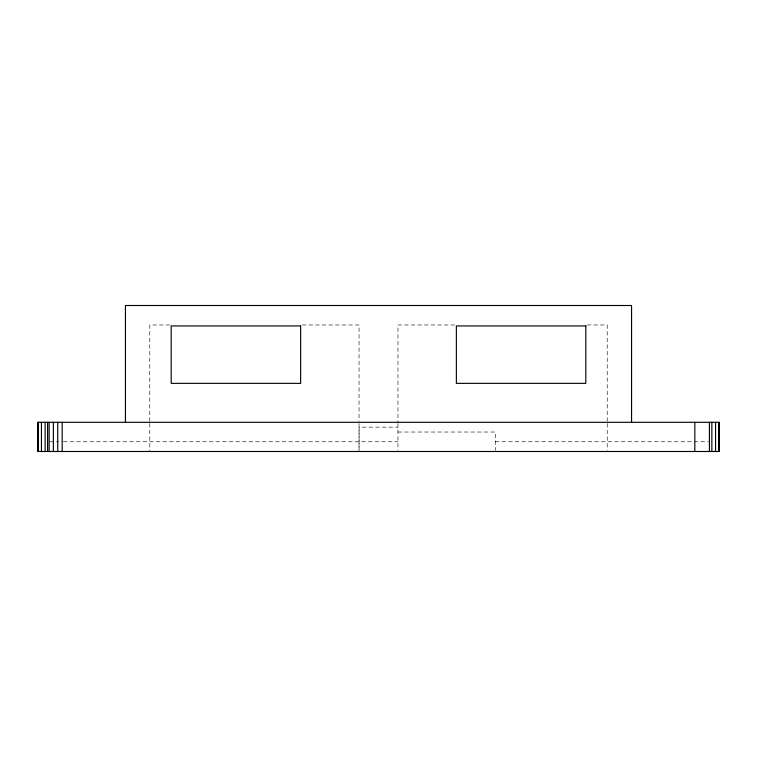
<?xml version="1.0" encoding="UTF-8"?>
<svg xmlns="http://www.w3.org/2000/svg" width="757" height="757" viewBox="0 0 757 757"><rect width="100%" height="100%" fill="white"/><g stroke="black" fill="none" stroke-linecap="round" stroke-linejoin="round"><path stroke-width="0.57" stroke-dasharray="3.79 2.84" d="M359.045 450.443L359.121 427.166L397.964 427.166M169.88 324.971L149.782 324.971L149.782 421.999M302.289 324.971L359.036 324.971L359.036 421.129M454.711 324.971L397.964 324.971L397.964 421.999M587.12 324.971L607.218 324.971L607.218 421.129M397.964 432.029L495.296 432.029L495.296 450.415M49.83 441.766L58.809 441.766M63.361 441.766L397.964 441.766M495.296 441.766L708.297 441.766M607.218 423.466L607.218 450.33M397.964 423.381L397.964 450.443M359.036 423.466L359.036 450.33M149.782 423.466L149.782 451.494"/><path stroke-width="1.14" d="M718.904 422.302L718.904 451.494M715.554 422.302L715.554 451.494M711.854 422.302L711.854 451.494M709.413 422.302L709.413 451.494M694.822 422.302L694.822 451.494M631.556 422.302L631.556 305.506L125.444 305.506L125.444 422.302M62.178 422.302L62.178 451.494M57.74 422.302L57.74 451.494M53.368 422.302L53.368 451.494M49.148 422.302L49.148 451.494M47.587 422.302L47.587 451.494M45.146 422.302L45.146 451.494M41.446 422.302L41.446 451.494M38.096 422.302L38.096 451.494M300.633 325.945L171.186 325.945L171.186 383.364L300.633 383.364L300.633 325.945M585.814 325.945L456.367 325.945L456.367 383.364L585.814 383.364L585.814 325.945M719.15 422.302L37.85 422.302L37.85 451.494L719.15 451.494L719.15 422.302"/></g></svg>
